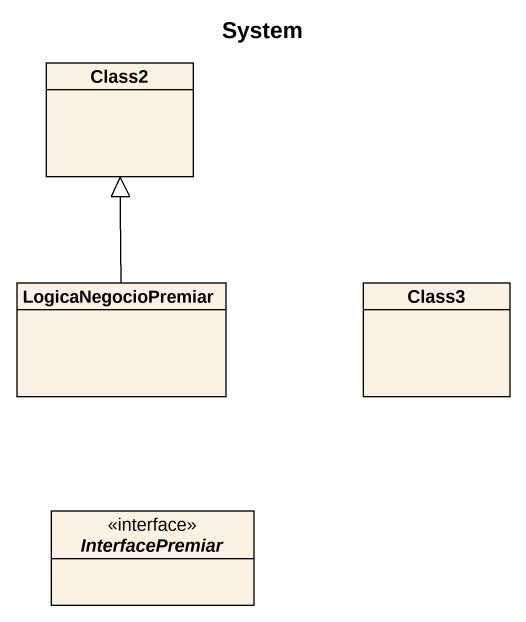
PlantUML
@startuml
title System
hide circle
hide empty members
class Class2
class LogicaNegocioPremiar
class Class3
interface InterfacePremiar <<interface>>
LogicaNegocioPremiar -up-|> Class2
@enduml
